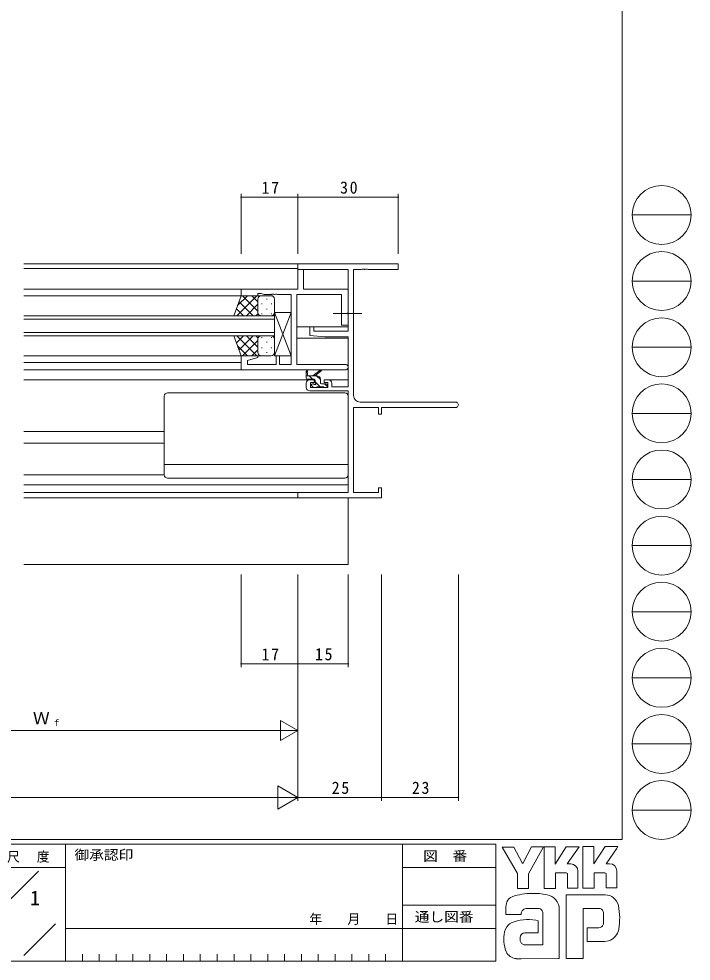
# Model space of a CAD drawing. Units: millimetres on the paper. Extents: x -420 to 373, y -297 to 267.
# Drawn here: x 171.7 to 372.9, y -297 to -14.9 of the extents above; entities that cross this region are included whole.
import ezdxf
from ezdxf.enums import TextEntityAlignment as Align

# ---------------------------------------------------------------- set-up
doc = ezdxf.new("R2010")
doc.units = ezdxf.units.MM
doc.linetypes.add('CHAIN2', pattern=[12, 9, -1, 1, -1])
for name, color, linetype, lineweight in [('0-1_YKK_ZWAK', 7, 'Continuous', 9), ('0-3_YKK_12', 2, 'Continuous', 9), ('0-4_YKK_D', 6, 'Continuous', 9), ('0-6_YKK_13', 4, 'Continuous', 9), ('0-7_YKK_11', 7, 'Continuous', 9)]:
    doc.layers.add(name, color=color, linetype=linetype, lineweight=lineweight)
doc.layers.add('0-2_USER1', color=3, linetype='Continuous')
doc.styles.add('ＭＳ ゴシック', font='')
doc.styles.get('ＭＳ ゴシック').set_extended_font_data('MS Gothic')

msp = doc.modelspace()

# ---------------------------------------------------------------- linework, layer by layer
at = {"layer": '0-1_YKK_ZWAK'}
for p, q in [((352.3, 264.4), (352.3, -260.6)), ((355.276, -73.616), (372.916, -73.616)), ((355.276, -93.412), (372.916, -93.412)), ((355.276, -113.208), (372.916, -113.208)), ((355.276, -133.004), (372.916, -133.004)), ((355.276, -152.8), (372.916, -152.8)), ((355.276, -172.596), (372.916, -172.596)), ((355.276, -192.392), (372.916, -192.392)), ((355.276, -212.188), (372.916, -212.188)), ((355.276, -231.984), (372.916, -231.984)), ((355.276, -251.78), (372.916, -251.78)), ((352.3, -260.6), (-417.7, -260.6)), ((314.5, -262), (-417.7, -262)), ((185.7, -262), (185.7, -297)), ((286.5, -262), (286.5, -297)), ((314.5, -262), (314.5, -297)), ((316.337, -262.906), (319.851, -262.906)), ((320.932, -270.799), (316.337, -262.906)), ((325.136, -262.798), (322.581, -267.771)), ((328.96, -275.231), (328.96, -262.825)), ((340.474, -262.717), (343.745, -262.717)), ((340.474, -275.123), (340.474, -262.717)), ((347.178, -262.717), (350.962, -262.717)), ((350.583, -263.365), (347.461, -267.825)), ((350.962, -262.717), (350.583, -263.365)), ((336.879, -267.906), (335.84, -267.906)), ((348.501, -267.825), (347.461, -267.825)), ((165.684, -268.999), (185.7, -268.999)), ((167.87, -279.736), (177.564, -270.043)), ((286.5, -269), (314.5, -269)), ((335.474, -270.582), (332.284, -270.582)), ((339.042, -270.069), (339.042, -275.15)), ((343.88, -270.555), (343.88, -275.123)), ((347.069, -270.555), (343.88, -270.555)), ((347.502, -270.717), (347.069, -270.555)), ((347.502, -275.096), (347.502, -270.717)), ((350.664, -270.069), (350.664, -275.096)), ((343.88, -275.123), (340.474, -275.123)), ((347.502, -275.046), (347.553, -275.096)), ((350.664, -275.096), (347.502, -275.096)), ((347.124, -277.096), (335.528, -277.096)), ((335.528, -277.096), (335.528, -296.206)), ((286.5, -280.199), (314.5, -280.199)), ((317.418, -283.07), (317.418, -281.141)), ((327.446, -281.205), (323.748, -281.275)), ((333.42, -281.583), (333.42, -296.179)), ((340.555, -281.259), (345.204, -281.259)), ((340.555, -296.206), (340.555, -281.259)), ((322.067, -283.07), (317.418, -283.07)), ((328.527, -292.071), (328.527, -282.34)), ((346.673, -282.756), (346.691, -285.391)), ((173.172, -295.345), (182.696, -285.821)), ((185.7, -287.2), (286.5, -287.2)), ((314.5, -287.199), (286.5, -287.199)), ((341.772, -286.989), (341.772, -291.125)), ((345.313, -286.989), (341.772, -286.989)), ((327.176, -288.53), (323.181, -288.535)), ((322.905, -292.071), (328.527, -292.071)), ((328.095, -292.071), (328.446, -292.071)), ((328.527, -292.07), (328.528, -292.071)), ((341.772, -291.125), (347.097, -291.125)), ((347.097, -291.125), (348.178, -290.882)), ((190.74, -294.9), (190.74, -297)), ((195.78, -294.9), (195.78, -297)), ((200.82, -294.9), (200.82, -297)), ((205.86, -294.9), (205.86, -297)), ((210.9, -294.9), (210.9, -297)), ((215.94, -294.9), (215.94, -297)), ((220.98, -294.9), (220.98, -297)), ((226.02, -294.9), (226.02, -297)), ((231.06, -294.9), (231.06, -297)), ((236.1, -294.9), (236.1, -297)), ((241.14, -294.9), (241.14, -297)), ((246.18, -294.9), (246.18, -297)), ((251.22, -294.9), (251.22, -297)), ((256.26, -294.9), (256.26, -297)), ((261.3, -294.9), (261.3, -297)), ((266.34, -294.9), (266.34, -297)), ((271.38, -294.9), (271.38, -297)), ((276.42, -294.9), (276.42, -297)), ((281.46, -294.9), (281.46, -297)), ((333.42, -296.179), (333.095, -296.233)), ((-417.7, -297), (314.5, -297)), ((322.067, -296.26), (320.58, -296.26)), ((333.095, -296.233), (322.067, -296.26))]:
    msp.add_line(p, q, dxfattribs=at)
for points in [[(319.851, -262.906), (322.364, -267.609), (322.581, -267.771)], [(325.136, -262.798), (328.762, -262.798), (324.229, -270.826)], [(328.96, -262.825), (332.176, -262.825), (332.176, -267.923), (335.555, -262.771)], [(335.555, -262.771), (339.38, -262.771), (335.84, -267.906)], [(343.745, -262.717), (343.745, -267.908), (347.178, -262.717)], [(324.229, -270.826), (324.229, -275.258), (320.932, -275.258), (320.932, -270.799)], [(332.284, -270.582), (332.284, -275.231), (328.96, -275.231)], [(339.042, -275.15), (335.906, -275.15), (335.906, -270.744), (335.474, -270.582)], [(326.473, -284.773), (327.176, -284.935), (327.176, -288.53)], [(335.528, -296.206), (339.772, -296.206), (340.555, -296.206)]]:
    msp.add_lwpolyline(points, dxfattribs=at)
for centre in [(364.096, -73.616), (364.096, -93.412), (364.096, -113.208), (364.096, -133.004), (364.096, -152.8), (364.096, -172.596), (364.096, -192.392), (364.096, -212.188), (364.096, -231.984), (364.096, -251.78)]:
    msp.add_circle(centre, 8.82, dxfattribs=at)
for centre, radius, start, end in [((336.879, -270.069), 2.163, 0.00165, 89.99603), ((348.501, -269.988), 2.163, 0.00165, 89.99603), ((320.106, -280.055), 2.444, 109.02126, 161.51263), ((325.222, -294.401), 17.68, 89.89165, 109.30847), ((325.741, -297.463), 20.748, 78.78009, 91.46938), ((329.03, -281.496), 4.449, 40.66422, 80.31693), ((328.809, -281.485), 4.612, 358.78058, 38.76563), ((346.972, -281.44), 4.341, 14.44571, 87.08746), ((322.459, -281.166), 5.037, 158.41083, 179.71774), ((324.175, -283.007), 2.109, 138.46381, 181.71359), ((323.615, -282.971), 1.701, 85.50551, 126.78038), ((326.956, -282.754), 1.625, 14.75519, 72.44994), ((345.365, -282.479), 1.229, 16.43123, 96.91661), ((330.666, -284.187), 20.86, 350.99026, 10.67624), ((324.02, -297.854), 13.309, 79.38097, 112.05824), ((343.031, -283.208), 3.673, 4.93422, 17.03551), ((320.927, -288.927), 3.908, 121.8271, 169.08475), ((345.314, -285.684), 1.306, 269.95467, 342.90144), ((343.01, -285.041), 3.697, 343.6902, 354.75362), ((347.035, -286.745), 4.291, 285.4429, 349.90448), ((327.949, -290.395), 11.082, 168.76372, 199.80078), ((324.082, -290.328), 2.369, 171.08202, 216.71922), ((323.19, -289.979), 1.445, 90.33952, 178.03638), ((323.15, -290.565), 1.526, 230.97279, 260.7549), ((320.94, -292.443), 3.823, 207.31435, 263.59464)]:
    msp.add_arc(centre, radius, start, end, dxfattribs=at)
at = {"layer": '0-3_YKK_12'}
for p, q in [((255.545, -88.281), (173.245, -88.281)), ((255.245, -89.681), (173.245, -89.681)), ((238.545, -95.78), (173.245, -95.78)), ((238.745, -97.78), (173.245, -97.78)), ((248.245, -103.781), (173.245, -103.781)), ((248.245, -109.781), (248.245, -103.781)), ((173.245, -104.781), (248.245, -104.781)), ((270.245, -107.081), (254.875, -107.081)), ((248.245, -108.781), (173.245, -108.781)), ((173.245, -109.781), (248.245, -109.781)), ((270.245, -110.481), (254.875, -110.481)), ((238.745, -115.78), (173.245, -115.779)), ((238.245, -117.781), (173.245, -117.78)), ((238.745, -119.98), (173.245, -119.98)), ((258.745, -122.981), (173.245, -122.981)), ((270.245, -122.981), (264.345, -122.981)), ((215.245, -138.481), (173.245, -138.481)), ((215.245, -141.881), (173.245, -141.881)), ((270.245, -154.381), (173.245, -154.381)), ((173.245, -156.651), (269.945, -156.651)), ((255.545, -158.281), (173.245, -158.281)), ((270.245, -158.281), (270.245, -178.281)), ((270.245, -178.281), (173.245, -178.281))]:
    msp.add_line(p, q, dxfattribs=at)
at = {"layer": '0-4_YKK_D'}
for p, q in [((238.245, -85.281), (238.245, -67.281)), ((255.245, -85.281), (255.245, -67.281)), ((255.245, -85.281), (255.245, -67.281)), ((285.245, -85.281), (285.245, -67.281)), ((255.245, -68.281), (238.245, -68.281)), ((255.245, -68.281), (285.245, -68.281)), ((238.245, -181.281), (238.245, -208.978)), ((255.245, -181.281), (255.245, -208.978)), ((255.245, -181.281), (255.245, -228.978)), ((255.245, -181.281), (255.245, -208.978)), ((255.245, -181.281), (255.245, -248.978)), ((255.245, -181.281), (255.245, -248.978)), ((270.245, -181.281), (270.245, -208.978)), ((280.245, -181.281), (280.245, -248.978)), ((280.245, -181.281), (280.245, -248.978)), ((303.245, -181.281), (303.245, -248.978)), ((255.245, -207.978), (238.245, -207.978)), ((255.245, -207.978), (270.245, -207.978)), ((255.245, -227.978), (250.049, -224.978)), ((250.049, -224.978), (250.049, -230.978)), ((111.245, -227.978), (249.245, -227.978)), ((255.245, -227.978), (244.853, -227.978)), ((255.245, -227.978), (250.049, -230.978)), ((255.245, -247.978), (249.183, -244.478)), ((249.183, -244.478), (249.183, -251.478)), ((248.245, -247.978), (-77.755, -247.978)), ((255.245, -247.978), (243.121, -247.978)), ((255.245, -247.978), (249.183, -251.478)), ((255.245, -247.978), (280.245, -247.978)), ((280.245, -247.978), (303.245, -247.978))]:
    msp.add_line(p, q, dxfattribs=at)
for centre, start, end in [((238.245, -68.281), 0, 180), ((238.245, -68.281), 180, 0), ((255.245, -68.281), 0, 180), ((255.245, -68.281), 0, 180), ((255.245, -68.281), 180, 0), ((255.245, -68.281), 180, 0), ((285.245, -68.281), 0, 180), ((285.245, -68.281), 180, 0), ((238.245, -207.978), 0, 180), ((238.245, -207.978), 180, 0), ((255.245, -207.978), 0, 180), ((255.245, -207.978), 0, 180), ((255.245, -207.978), 180, 0), ((255.245, -207.978), 180, 0), ((270.245, -207.978), 0, 180), ((270.245, -207.978), 180, 0), ((280.245, -247.978), 0, 180), ((280.245, -247.978), 0, 180), ((280.245, -247.978), 180, 0), ((280.245, -247.978), 180, 0), ((303.245, -247.978), 0, 180), ((303.245, -247.978), 180, 0)]:
    msp.add_arc(centre, 0.106, start, end, dxfattribs=at)
at = {"layer": '0-6_YKK_13'}
for p, q in [((236.098, -103.782), (238.241, -97.782)), ((242.973, -97.782), (236.973, -103.782)), ((240.145, -97.782), (237.184, -100.743)), ((238.241, -97.782), (244.241, -97.782)), ((243.241, -102.403), (238.621, -97.782)), ((243.241, -99.574), (241.45, -97.782)), ((247.241, -97.782), (244.241, -97.782)), ((245.878, -98.702), (245.878, -98.902)), ((241.793, -103.782), (237.597, -99.586)), ((243.241, -100.342), (239.801, -103.782)), ((243.241, -98.782), (243.241, -102.382)), ((243.241, -99.182), (243.241, -102.782)), ((244.463, -100.117), (244.463, -100.317)), ((247.293, -100.117), (247.293, -100.317)), ((248.241, -102.782), (248.241, -98.782)), ((244.463, -103.782), (236.098, -103.782)), ((238.964, -103.782), (236.853, -101.671)), ((243.298, -103.114), (242.63, -103.782)), ((244.241, -103.782), (247.241, -103.782)), ((244.463, -103.147), (244.463, -103.347)), ((245.878, -101.732), (245.878, -101.932)), ((247.293, -103.147), (247.293, -103.347)), ((248.245, -102.78), (253.245, -115.78)), ((253.245, -102.78), (248.245, -115.78)), ((236.098, -109.78), (238.241, -115.78)), ((244.463, -109.78), (236.098, -109.78)), ((238.964, -109.78), (236.853, -111.892)), ((242.973, -115.78), (236.973, -109.78)), ((241.793, -109.78), (237.597, -113.976)), ((243.241, -113.22), (239.801, -109.78)), ((243.298, -110.448), (242.63, -109.78)), ((244.241, -109.78), (247.241, -109.78)), ((240.145, -115.78), (237.184, -112.82)), ((243.241, -111.16), (238.621, -115.78)), ((243.241, -114.38), (243.241, -110.78)), ((243.241, -114.78), (243.241, -111.18)), ((244.463, -110.415), (244.463, -110.215)), ((245.878, -111.83), (245.878, -111.63)), ((247.293, -110.415), (247.293, -110.215)), ((248.241, -110.78), (248.241, -114.78)), ((243.241, -113.989), (241.45, -115.78)), ((244.463, -113.445), (244.463, -113.245)), ((245.878, -114.86), (245.878, -114.66)), ((247.293, -113.445), (247.293, -113.245)), ((238.241, -115.78), (244.241, -115.78)), ((247.241, -115.78), (244.241, -115.78)), ((257.745, -122.481), (257.745, -120.481)), ((258.045, -120.654), (258.243, -121.781)), ((259.645, -121.781), (261.863, -120.098)), ((260.245, -121.781), (262.064, -120.38)), ((260.945, -121.781), (257.745, -121.781)), ((260.045, -122.781), (258.045, -122.781)), ((259.58, -122.781), (258.58, -121.781)), ((260.345, -123.72), (260.345, -123.081)), ((261.88, -125.081), (260.345, -123.545)), ((261.945, -122.9), (260.826, -121.781)), ((261.945, -123.881), (261.945, -122.781)), ((269.245, -126.881), (216.245, -126.881)), ((259.833, -125.193), (259.333, -124.693)), ((259.545, -124.181), (259.884, -124.181)), ((260.645, -125.281), (260.045, -125.281)), ((262.945, -125.081), (260.845, -125.081)), ((262.245, -124.181), (263.645, -124.181)), ((263.645, -125.281), (263.145, -125.281)), ((263.945, -124.9), (263.226, -124.181)), ((263.945, -124.481), (263.945, -124.981)), ((215.245, -151.381), (215.245, -127.881)), ((270.245, -151.381), (270.245, -127.881)), ((270.245, -148.341), (215.245, -148.341)), ((173.245, -151.381), (215.245, -151.381)), ((269.245, -152.381), (216.245, -152.381))]:
    msp.add_line(p, q, dxfattribs=at)
at = {"layer": '0-6_YKK_13', "linetype": 'CHAIN2'}
msp.add_line((274.375, -103.08), (265.745, -103.08), dxfattribs=at)
at = {"layer": '0-6_YKK_13'}
msp.add_lwpolyline([(248.245, -102.78), (253.245, -102.78), (253.245, -115.78), (248.245, -115.78)], close=True, dxfattribs=at)
for centre, radius, start, end in [((244.241, -98.782), 1, 89.99998, 179.99998), ((244.241, -98.782), 1, 89.99998, 179.99998), ((247.241, -98.782), 1, 359.99998, 89.99998), ((244.241, -102.782), 1, 179.99998, 269.99998), ((244.241, -102.782), 1, 179.99998, 269.99998), ((247.241, -102.782), 1, 269.99998, 359.99998), ((244.241, -110.78), 1, 89.99998, 179.99998), ((244.241, -110.78), 1, 89.99998, 179.99998), ((247.241, -110.78), 1, 359.99998, 89.99998), ((244.241, -114.78), 1, 179.99998, 269.99998), ((244.241, -114.78), 1, 179.99998, 269.99998), ((247.241, -114.78), 1, 269.99998, 359.99998), ((257.945, -120.481), 0.2, 300, 180), ((262.045, -120.181), 0.2, 275.58287, 155.58287), ((258.045, -122.481), 0.3, 180, 270), ((260.045, -123.081), 0.3, 0, 90), ((260.345, -124.181), 0.25, 213.05573, 56.94426), ((260.645, -123.72), 0.3, 180, 236.94426), ((260.945, -122.781), 1, 0, 90), ((262.245, -123.881), 0.3, 180, 270), ((216.245, -127.881), 1, 90, 180), ((259.545, -124.481), 0.3, 90, 225), ((260.045, -124.981), 0.3, 225, 270), ((259.884, -124.481), 0.3, 33.05573, 90), ((260.645, -125.081), 0.2, 270, 0), ((263.145, -125.081), 0.2, 180, 270), ((263.645, -124.481), 0.3, 0, 90), ((263.645, -124.981), 0.3, 270, 0), ((269.245, -127.881), 1, 0, 90), ((216.245, -151.381), 1, 180, 270), ((269.245, -151.381), 1, 270, 0)]:
    msp.add_arc(centre, radius, start, end, dxfattribs=at)
at = {"layer": '0-7_YKK_11'}
for p, q in [((238.245, -115.78), (238.245, -119.98)), ((238.245, -119.98), (269.43, -119.98)), ((257.745, -123.981), (257.745, -125.281)), ((302.43, -129.651), (273.875, -129.651))]:
    msp.add_line(p, q, dxfattribs=at)
for points in [[(269.43, -118.35), (254.875, -118.35), (254.875, -97.41), (268.245, -97.41), (268.245, -106.58), (270.245, -106.58), (270.245, -103.539), (270.125, -103.355), (270.125, -102.805), (270.245, -102.622), (270.245, -95.78), (256.875, -95.78), (256.875, -89.98), (255.245, -89.98), (255.245, -95.78), (238.245, -95.78), (238.245, -97.78), (243.245, -97.78), (243.245, -97.08), (244.245, -97.08), (245.152, -97.41), (247.287, -97.41), (247.47, -97.29), (248.02, -97.29), (248.203, -97.41), (248.287, -97.41), (248.47, -97.29), (249.02, -97.29), (249.203, -97.41), (253.245, -97.41), (253.245, -118.35), (249.745, -118.35), (249.745, -115.78), (248.745, -115.78), (248.745, -118.35), (240.145, -118.35), (240.145, -117.141), (243.274, -116.303), (243.205, -115.78), (238.245, -115.78)], [(271.875, -127.651), (271.875, -89.911), (274.287, -89.911), (274.47, -89.791), (275.02, -89.791), (275.203, -89.911), (275.287, -89.911), (275.47, -89.791), (276.02, -89.791), (276.203, -89.911), (285.245, -89.911), (285.245, -88.281), (255.245, -88.281), (255.245, -89.911), (270.245, -89.911), (270.245, -108.381), (259.945, -108.381), (259.945, -107.081), (258.745, -107.081), (258.745, -109.687), (263.245, -110.081), (270.245, -110.081), (270.245, -125.081), (265.345, -125.081), (265.345, -123.981)], [(264.345, -122.981), (263.045, -122.981), (263.045, -123.781), (264.145, -123.781), (264.145, -125.281), (258.945, -125.281), (258.945, -123.781), (260.045, -123.781), (260.045, -122.981), (258.745, -122.981)], [(258.745, -126.281), (270.245, -126.281), (270.245, -156.651), (255.245, -156.651), (255.245, -158.281), (280.245, -158.281), (280.245, -155.281), (279.345, -155.281), (279.345, -156.651), (271.875, -156.651), (271.875, -131.281), (279.345, -131.281), (279.345, -133.281), (280.245, -133.281), (280.245, -131.281), (302.43, -131.281)]]:
    msp.add_lwpolyline(points, dxfattribs=at)
for centre, radius, start, end in [((269.43, -119.165), 0.815, 269.99998, 90), ((258.745, -123.981), 1, 90, 179.99998), ((264.345, -123.981), 1, 0, 89.99998), ((258.745, -125.281), 1, 180, 269.99998), ((273.875, -127.651), 2, 180, 269.99998), ((302.43, -130.466), 0.815, 269.99998, 90)]:
    msp.add_arc(centre, radius, start, end, dxfattribs=at)

# ---------------------------------------------------------------- texts
at = {"layer": '0-1_YKK_ZWAK', "style": 'ＭＳ ゴシック', "width": 1.1}
for s, p in [('御承認印', (188.367, -267.533)), ('図\u3000番', (292.698, -267.862)), ('通し図番', (290.179, -286.085))]:
    msp.add_text(s, height=2.933, dxfattribs=at).set_placement(p, align=Align.BOTTOM_LEFT)
at = {"layer": '0-1_YKK_ZWAK', "char_height": 2.933, "attachment_point": 7, "style": 'ＭＳ ゴシック'}
for s, insert in [('\\T1.17;\\W0.95;尺\\~\\~度', (168.212, -267.537)), ('\\T1.2;\\W0.95;年\\~\\~\\~月\\~\\~\\~日', (258.676, -286.169))]:
    msp.add_mtext(s, dxfattribs=dict(at, insert=insert))
at = {"layer": '0-2_USER1', "style": 'ＭＳ ゴシック'}
msp.add_text('1', height=4.399, dxfattribs=at).set_placement((175.033, -281.599), align=Align.BOTTOM_LEFT)
at = {"layer": '0-4_YKK_D', "color": 3, "style": 'ＭＳ ゴシック'}
msp.add_text('Ｗ', height=3.666, dxfattribs=at).set_placement((175.925, -227.178), align=Align.BOTTOM_LEFT)
at = {"layer": '0-4_YKK_D', "color": 4, "style": 'ＭＳ ゴシック'}
msp.add_text('ｆ', height=1.833, dxfattribs=at).set_placement((181.685, -227.178), align=Align.BOTTOM_LEFT)
at = {"layer": '0-4_YKK_D', "color": 3, "char_height": 3.666, "attachment_point": 7, "style": 'ＭＳ ゴシック'}
for s, insert in [('\\T1.21;\\W0.95;17', (244.345, -67.281)), ('\\T1.21;\\W0.95;30', (267.845, -67.281)), ('\\T1.21;\\W0.95;17', (244.345, -206.978)), ('\\T1.21;\\W0.95;15', (260.345, -206.978)), ('\\T1.21;\\W0.95;25', (265.345, -246.978)), ('\\T1.21;\\W0.95;23', (289.345, -246.978))]:
    msp.add_mtext(s, dxfattribs=dict(at, insert=insert))

doc.saveas('drawing.dxf')
